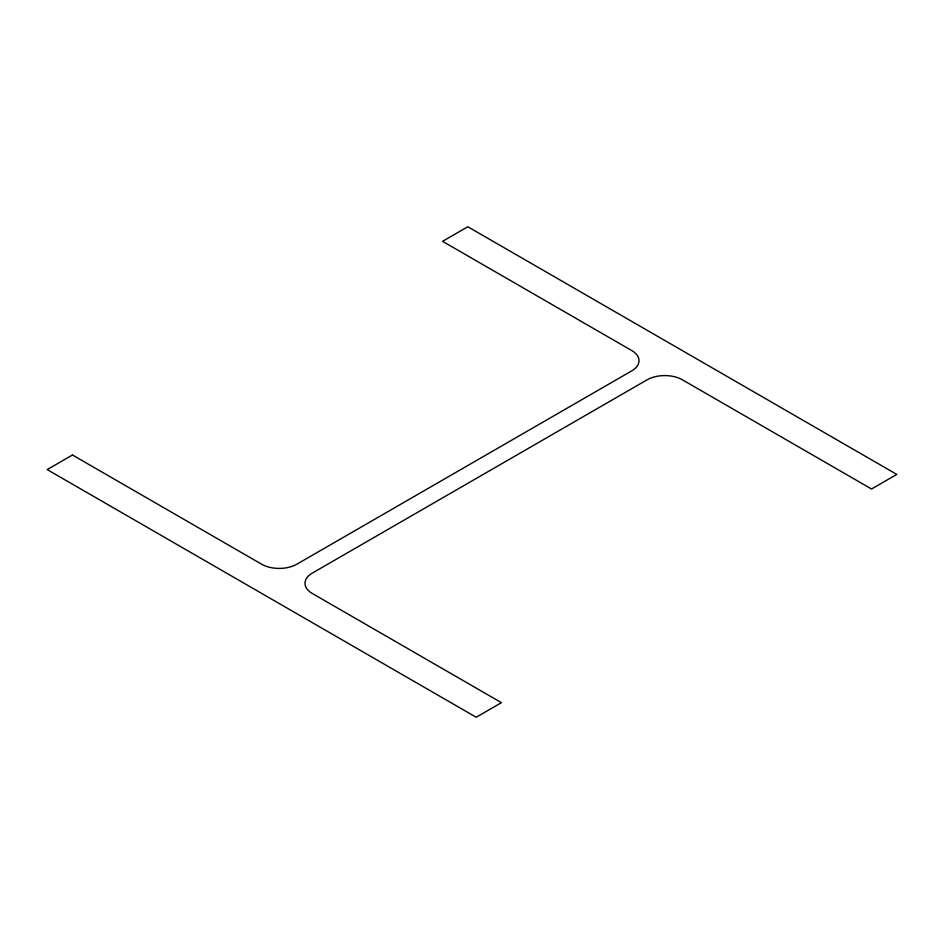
<?xml version="1.0" encoding="UTF-8"?>
<svg xmlns="http://www.w3.org/2000/svg" width="944" height="944" viewBox="0 0 944 944"><rect width="100%" height="100%" fill="white"/><g stroke="black" fill="none" stroke-linecap="round" stroke-linejoin="round"><path stroke-width="1.42" d="M72.464 454.996L47.2 469.581L476.189 717.251L501.441 702.666L312.287 593.457A24.922 14.384 0 0 1 312.287 573.114L647.136 379.795A24.922 14.384 0 0 1 682.382 379.795L871.536 489.004L896.8 474.419L467.811 226.749L442.559 241.334L631.713 350.543A24.922 14.384 0 0 1 631.713 370.886L296.864 564.205A24.922 14.384 0 0 1 261.618 564.205L72.464 454.996"/></g></svg>
